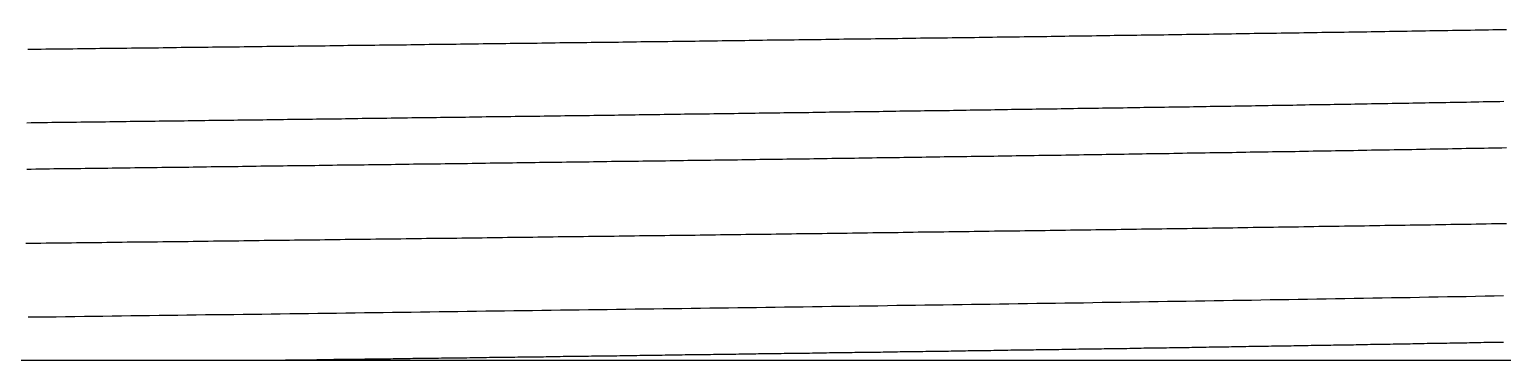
# Model space of a CAD drawing. Header units: millimetres. Extents: x 2213 to 82676, y 1050 to 28650.
# Drawn here: x 32485.75 to 32497.4, y 3436.93 to 3439.55 of the extents above; entities that cross this region are included whole.
import ezdxf

# ---------------------------------------------------------------- set-up
doc = ezdxf.new("R2010")
doc.units = ezdxf.units.MM
doc.header["$LTSCALE"] = 200
doc.linetypes.add('DASHED', pattern=[0.75, 0.5, -0.25])
doc.layers.add('A-FIX', color=5, linetype='Continuous')

# ---------------------------------------------------------------- blocks, each defined once
blk = doc.blocks.new('대변기 정면도')
at = {"linetype": 'Continuous'}
blk.add_line((14963.063, 31249.725), (15004.861, 31249.725), dxfattribs=at)
blk.add_lwpolyline([(14981.558, 31252.192), (14981.522, 31252.192), (14981.486, 31252.193), (14981.451, 31252.193), (14981.415, 31252.194), (14981.379, 31252.194), (14981.344, 31252.194), (14981.308, 31252.195), (14981.272, 31252.195), (14981.236, 31252.196), (14981.201, 31252.196), (14981.165, 31252.197), (14981.129, 31252.197), (14981.094, 31252.197), (14981.058, 31252.198), (14981.022, 31252.198), (14980.987, 31252.199), (14980.951, 31252.199), (14980.915, 31252.2), (14980.88, 31252.2), (14980.844, 31252.2), (14980.808, 31252.201), (14980.773, 31252.201), (14980.737, 31252.202), (14980.701, 31252.202), (14980.666, 31252.203), (14980.63, 31252.203), (14980.594, 31252.204), (14980.559, 31252.204), (14980.523, 31252.204), (14980.487, 31252.205), (14980.451, 31252.205), (14980.416, 31252.206), (14980.38, 31252.206), (14980.344, 31252.207), (14980.309, 31252.207), (14980.273, 31252.207), (14980.237, 31252.208), (14980.202, 31252.208), (14980.166, 31252.209), (14980.13, 31252.209), (14980.095, 31252.21), (14980.059, 31252.21), (14980.023, 31252.21), (14979.988, 31252.211), (14979.952, 31252.211), (14979.916, 31252.212), (14979.881, 31252.212), (14979.845, 31252.213), (14979.809, 31252.213), (14979.774, 31252.213), (14979.738, 31252.214), (14979.702, 31252.214), (14979.667, 31252.215), (14979.631, 31252.215), (14979.595, 31252.216), (14979.559, 31252.216), (14979.524, 31252.217), (14979.488, 31252.217), (14979.452, 31252.217), (14979.417, 31252.218), (14979.381, 31252.218), (14979.345, 31252.219), (14979.31, 31252.219), (14979.274, 31252.22), (14979.238, 31252.22), (14979.203, 31252.22), (14979.167, 31252.221), (14979.131, 31252.221), (14979.096, 31252.222), (14979.06, 31252.222), (14979.024, 31252.223), (14978.989, 31252.223), (14978.953, 31252.224), (14978.917, 31252.224), (14978.882, 31252.224), (14978.846, 31252.225), (14978.81, 31252.225), (14978.775, 31252.226), (14978.739, 31252.226), (14978.703, 31252.227), (14978.667, 31252.227), (14978.632, 31252.227), (14978.596, 31252.228), (14978.56, 31252.228), (14978.525, 31252.229), (14978.489, 31252.229), (14978.453, 31252.23), (14978.418, 31252.23), (14978.382, 31252.231), (14978.346, 31252.231), (14978.311, 31252.231), (14978.275, 31252.232), (14978.239, 31252.232), (14978.204, 31252.233), (14978.168, 31252.233), (14978.132, 31252.234), (14978.097, 31252.234), (14978.061, 31252.235), (14978.025, 31252.235), (14977.99, 31252.235), (14977.954, 31252.236), (14977.918, 31252.236), (14977.883, 31252.237), (14977.847, 31252.237), (14977.811, 31252.238), (14977.775, 31252.238), (14977.74, 31252.239), (14977.704, 31252.239), (14977.668, 31252.239), (14977.633, 31252.24), (14977.597, 31252.24), (14977.561, 31252.241), (14977.526, 31252.241), (14977.49, 31252.242), (14977.454, 31252.242), (14977.419, 31252.243), (14977.383, 31252.243), (14977.347, 31252.244), (14977.312, 31252.244), (14977.276, 31252.244), (14977.24, 31252.245), (14977.205, 31252.245), (14977.169, 31252.246), (14977.133, 31252.246), (14977.098, 31252.247), (14977.062, 31252.247), (14977.026, 31252.248), (14976.991, 31252.248), (14976.955, 31252.248), (14976.919, 31252.249), (14976.883, 31252.249), (14976.848, 31252.25), (14976.812, 31252.25), (14976.776, 31252.251), (14976.741, 31252.251), (14976.705, 31252.252), (14976.669, 31252.252), (14976.634, 31252.253), (14976.598, 31252.253), (14976.562, 31252.253), (14976.527, 31252.254), (14976.491, 31252.254), (14976.455, 31252.255), (14976.42, 31252.255), (14976.384, 31252.256), (14976.348, 31252.256), (14976.313, 31252.257), (14976.277, 31252.257), (14976.241, 31252.258), (14976.206, 31252.258), (14976.17, 31252.259), (14976.134, 31252.259), (14976.099, 31252.259), (14976.063, 31252.26), (14976.027, 31252.26), (14975.991, 31252.261), (14975.956, 31252.261), (14975.92, 31252.262), (14975.884, 31252.262), (14975.849, 31252.263), (14975.813, 31252.263), (14975.777, 31252.264), (14975.742, 31252.264), (14975.706, 31252.265), (14975.67, 31252.265), (14975.635, 31252.265), (14975.599, 31252.266), (14975.563, 31252.266), (14975.528, 31252.267), (14975.492, 31252.267), (14975.456, 31252.268), (14975.421, 31252.268), (14975.385, 31252.269), (14975.349, 31252.269), (14975.314, 31252.27), (14975.278, 31252.27), (14975.242, 31252.271), (14975.207, 31252.271), (14975.171, 31252.272), (14975.135, 31252.272), (14975.099, 31252.273), (14975.064, 31252.273), (14975.028, 31252.273), (14974.992, 31252.274), (14974.957, 31252.274), (14974.921, 31252.275), (14974.885, 31252.275), (14974.85, 31252.276), (14974.814, 31252.276), (14974.778, 31252.277), (14974.743, 31252.277), (14974.707, 31252.278), (14974.671, 31252.278), (14974.636, 31252.279), (14974.6, 31252.279), (14974.564, 31252.28), (14974.529, 31252.28), (14974.493, 31252.281), (14974.457, 31252.281), (14974.422, 31252.282), (14974.386, 31252.282), (14974.35, 31252.283), (14974.315, 31252.283), (14974.279, 31252.283), (14974.243, 31252.284), (14974.207, 31252.284), (14974.172, 31252.285), (14974.136, 31252.285), (14974.1, 31252.286), (14974.065, 31252.286), (14974.029, 31252.287), (14973.993, 31252.287), (14973.958, 31252.288), (14973.922, 31252.288), (14973.886, 31252.289), (14973.851, 31252.289), (14973.815, 31252.29), (14973.779, 31252.29), (14973.744, 31252.291), (14973.708, 31252.291), (14973.672, 31252.292), (14973.637, 31252.292), (14973.601, 31252.293), (14973.565, 31252.293), (14973.53, 31252.294), (14973.494, 31252.294), (14973.458, 31252.295), (14973.423, 31252.295), (14973.387, 31252.296), (14973.351, 31252.296), (14973.315, 31252.297), (14973.28, 31252.297), (14973.244, 31252.298), (14973.208, 31252.298), (14973.173, 31252.299), (14973.137, 31252.299), (14973.101, 31252.3), (14973.066, 31252.3), (14973.03, 31252.301), (14972.994, 31252.301), (14972.959, 31252.302), (14972.923, 31252.302), (14972.887, 31252.303), (14972.852, 31252.303), (14972.816, 31252.304), (14972.78, 31252.304), (14972.745, 31252.305), (14972.709, 31252.305), (14972.673, 31252.306), (14972.638, 31252.306), (14972.602, 31252.307), (14972.566, 31252.307), (14972.531, 31252.308), (14972.495, 31252.308), (14972.459, 31252.309), (14972.424, 31252.309), (14972.388, 31252.31), (14972.352, 31252.31), (14972.316, 31252.311), (14972.281, 31252.311), (14972.245, 31252.312), (14972.209, 31252.312), (14972.174, 31252.313), (14972.138, 31252.314), (14972.102, 31252.314), (14972.067, 31252.315), (14972.031, 31252.315), (14971.995, 31252.316), (14971.96, 31252.316), (14971.924, 31252.317), (14971.888, 31252.317), (14971.853, 31252.318), (14971.817, 31252.318), (14971.781, 31252.319), (14971.746, 31252.319), (14971.71, 31252.32), (14971.674, 31252.32), (14971.639, 31252.321), (14971.603, 31252.321), (14971.567, 31252.322), (14971.532, 31252.322), (14971.496, 31252.323), (14971.46, 31252.324), (14971.424, 31252.324), (14971.389, 31252.325), (14971.353, 31252.325), (14971.317, 31252.326), (14971.282, 31252.326), (14971.246, 31252.327), (14971.21, 31252.327), (14971.175, 31252.328), (14971.139, 31252.328), (14971.103, 31252.329), (14971.068, 31252.33), (14971.032, 31252.33), (14970.996, 31252.331), (14970.961, 31252.331), (14970.925, 31252.332), (14970.889, 31252.332), (14970.854, 31252.333), (14970.818, 31252.333), (14970.782, 31252.334), (14970.747, 31252.334), (14970.711, 31252.335), (14970.675, 31252.336), (14970.64, 31252.336), (14970.604, 31252.337), (14970.568, 31252.337), (14970.533, 31252.338), (14970.497, 31252.338), (14970.461, 31252.339), (14970.425, 31252.34), (14970.39, 31252.34), (14970.354, 31252.341), (14970.318, 31252.341), (14970.283, 31252.342), (14970.247, 31252.342), (14970.211, 31252.343), (14970.176, 31252.344), (14970.14, 31252.344), (14970.104, 31252.345), (14970.069, 31252.345), (14970.033, 31252.346), (14969.997, 31252.346), (14969.962, 31252.347), (14969.926, 31252.348), (14969.89, 31252.348), (14969.855, 31252.349)], dxfattribs=at)
at = {"linetype": 'DASHED'}
for points in [[(14969.876, 31251.777), (14969.909, 31251.776), (14969.942, 31251.775), (14969.974, 31251.775), (14970.007, 31251.774), (14970.04, 31251.774), (14970.073, 31251.773), (14970.105, 31251.772), (14970.138, 31251.772), (14970.171, 31251.771), (14970.204, 31251.771), (14970.236, 31251.77), (14970.269, 31251.769), (14970.302, 31251.769), (14970.335, 31251.768), (14970.367, 31251.768), (14970.4, 31251.767), (14970.433, 31251.766), (14970.466, 31251.766), (14970.498, 31251.765), (14970.531, 31251.765), (14970.564, 31251.764), (14970.597, 31251.764), (14970.629, 31251.763), (14970.662, 31251.762), (14970.695, 31251.762), (14970.727, 31251.761), (14970.76, 31251.761), (14970.793, 31251.76), (14970.826, 31251.76), (14970.858, 31251.759), (14970.891, 31251.759), (14970.924, 31251.758), (14970.957, 31251.757), (14970.989, 31251.757), (14971.022, 31251.756), (14971.055, 31251.756), (14971.088, 31251.755), (14971.12, 31251.755), (14971.153, 31251.754), (14971.186, 31251.753), (14971.219, 31251.753), (14971.251, 31251.752), (14971.284, 31251.752), (14971.317, 31251.751), (14971.349, 31251.751), (14971.382, 31251.75), (14971.415, 31251.75), (14971.448, 31251.749), (14971.48, 31251.749), (14971.513, 31251.748), (14971.546, 31251.747), (14971.579, 31251.747), (14971.611, 31251.746), (14971.644, 31251.746), (14971.677, 31251.745), (14971.71, 31251.745), (14971.742, 31251.744), (14971.775, 31251.744), (14971.808, 31251.743), (14971.841, 31251.743), (14971.873, 31251.742), (14971.906, 31251.742), (14971.939, 31251.741), (14971.972, 31251.741), (14972.004, 31251.74), (14972.037, 31251.739), (14972.07, 31251.739), (14972.102, 31251.738), (14972.135, 31251.738), (14972.168, 31251.737), (14972.201, 31251.737), (14972.233, 31251.736), (14972.266, 31251.736), (14972.299, 31251.735), (14972.332, 31251.735), (14972.364, 31251.734), (14972.397, 31251.734), (14972.43, 31251.733), (14972.463, 31251.733), (14972.495, 31251.732), (14972.528, 31251.732), (14972.561, 31251.731), (14972.594, 31251.731), (14972.626, 31251.73), (14972.659, 31251.73), (14972.692, 31251.729), (14972.725, 31251.729), (14972.757, 31251.728), (14972.79, 31251.728), (14972.823, 31251.727), (14972.855, 31251.727), (14972.888, 31251.726), (14972.921, 31251.726), (14972.954, 31251.725), (14972.986, 31251.725), (14973.019, 31251.724), (14973.052, 31251.724), (14973.085, 31251.723), (14973.117, 31251.723), (14973.15, 31251.722), (14973.183, 31251.722), (14973.216, 31251.721), (14973.248, 31251.721), (14973.281, 31251.72), (14973.314, 31251.72), (14973.347, 31251.719), (14973.379, 31251.719), (14973.412, 31251.718), (14973.445, 31251.718), (14973.478, 31251.717), (14973.51, 31251.717), (14973.543, 31251.716), (14973.576, 31251.716), (14973.608, 31251.715), (14973.641, 31251.715), (14973.674, 31251.714), (14973.707, 31251.714), (14973.739, 31251.713), (14973.772, 31251.713), (14973.805, 31251.712), (14973.838, 31251.712), (14973.87, 31251.711), (14973.903, 31251.711), (14973.936, 31251.71), (14973.969, 31251.71), (14974.001, 31251.709), (14974.034, 31251.709), (14974.067, 31251.708), (14974.1, 31251.708), (14974.132, 31251.707), (14974.165, 31251.707), (14974.198, 31251.706), (14974.231, 31251.706), (14974.263, 31251.705), (14974.296, 31251.705), (14974.329, 31251.705), (14974.361, 31251.704), (14974.394, 31251.704), (14974.427, 31251.703), (14974.46, 31251.703), (14974.492, 31251.702), (14974.525, 31251.702), (14974.558, 31251.701), (14974.591, 31251.701), (14974.623, 31251.7), (14974.656, 31251.7), (14974.689, 31251.699), (14974.722, 31251.699), (14974.754, 31251.698), (14974.787, 31251.698), (14974.82, 31251.697), (14974.853, 31251.697), (14974.885, 31251.696), (14974.918, 31251.696), (14974.951, 31251.696), (14974.984, 31251.695), (14975.016, 31251.695), (14975.049, 31251.694), (14975.082, 31251.694), (14975.114, 31251.693), (14975.147, 31251.693), (14975.18, 31251.692), (14975.213, 31251.692), (14975.245, 31251.691), (14975.278, 31251.691), (14975.311, 31251.69), (14975.344, 31251.69), (14975.376, 31251.689), (14975.409, 31251.689), (14975.442, 31251.689), (14975.475, 31251.688), (14975.507, 31251.688), (14975.54, 31251.687), (14975.573, 31251.687), (14975.606, 31251.686), (14975.638, 31251.686), (14975.671, 31251.685), (14975.704, 31251.685), (14975.737, 31251.684), (14975.769, 31251.684), (14975.802, 31251.683), (14975.835, 31251.683), (14975.867, 31251.683), (14975.9, 31251.682), (14975.933, 31251.682), (14975.966, 31251.681), (14975.998, 31251.681), (14976.031, 31251.68), (14976.064, 31251.68), (14976.097, 31251.679), (14976.129, 31251.679), (14976.162, 31251.678), (14976.195, 31251.678), (14976.228, 31251.678), (14976.26, 31251.677), (14976.293, 31251.677), (14976.326, 31251.676), (14976.359, 31251.676), (14976.391, 31251.675), (14976.424, 31251.675), (14976.457, 31251.674), (14976.49, 31251.674), (14976.522, 31251.674), (14976.555, 31251.673), (14976.588, 31251.673), (14976.621, 31251.672), (14976.653, 31251.672), (14976.686, 31251.671), (14976.719, 31251.671), (14976.751, 31251.67), (14976.784, 31251.67), (14976.817, 31251.669), (14976.85, 31251.669), (14976.882, 31251.669), (14976.915, 31251.668), (14976.948, 31251.668), (14976.981, 31251.667), (14977.013, 31251.667), (14977.046, 31251.666), (14977.079, 31251.666), (14977.112, 31251.665), (14977.144, 31251.665), (14977.177, 31251.665), (14977.21, 31251.664), (14977.243, 31251.664), (14977.275, 31251.663), (14977.308, 31251.663), (14977.341, 31251.662), (14977.374, 31251.662), (14977.406, 31251.662), (14977.439, 31251.661), (14977.472, 31251.661), (14977.504, 31251.66), (14977.537, 31251.66), (14977.57, 31251.659), (14977.603, 31251.659), (14977.635, 31251.658), (14977.668, 31251.658), (14977.701, 31251.658), (14977.734, 31251.657), (14977.766, 31251.657), (14977.799, 31251.656), (14977.832, 31251.656), (14977.865, 31251.655), (14977.897, 31251.655), (14977.93, 31251.655), (14977.963, 31251.654), (14977.996, 31251.654), (14978.028, 31251.653), (14978.061, 31251.653), (14978.094, 31251.652), (14978.127, 31251.652), (14978.159, 31251.651), (14978.192, 31251.651), (14978.225, 31251.651), (14978.258, 31251.65), (14978.29, 31251.65), (14978.323, 31251.649), (14978.356, 31251.649), (14978.388, 31251.648), (14978.421, 31251.648), (14978.454, 31251.648), (14978.487, 31251.647), (14978.519, 31251.647), (14978.552, 31251.646), (14978.585, 31251.646), (14978.618, 31251.645), (14978.65, 31251.645), (14978.683, 31251.645), (14978.716, 31251.644), (14978.749, 31251.644), (14978.781, 31251.643), (14978.814, 31251.643), (14978.847, 31251.642), (14978.88, 31251.642), (14978.912, 31251.642), (14978.945, 31251.641), (14978.978, 31251.641), (14979.011, 31251.64), (14979.043, 31251.64), (14979.076, 31251.639), (14979.109, 31251.639), (14979.141, 31251.639), (14979.174, 31251.638), (14979.207, 31251.638), (14979.24, 31251.637), (14979.272, 31251.637), (14979.305, 31251.636), (14979.338, 31251.636), (14979.371, 31251.636), (14979.403, 31251.635), (14979.436, 31251.635), (14979.469, 31251.634), (14979.502, 31251.634), (14979.534, 31251.633), (14979.567, 31251.633), (14979.6, 31251.633), (14979.633, 31251.632), (14979.665, 31251.632), (14979.698, 31251.631), (14979.731, 31251.631), (14979.764, 31251.63), (14979.796, 31251.63), (14979.829, 31251.63), (14979.862, 31251.629), (14979.895, 31251.629), (14979.927, 31251.628), (14979.96, 31251.628), (14979.993, 31251.627), (14980.025, 31251.627), (14980.058, 31251.627), (14980.091, 31251.626), (14980.124, 31251.626), (14980.156, 31251.625), (14980.189, 31251.625), (14980.222, 31251.625), (14980.255, 31251.624), (14980.287, 31251.624), (14980.32, 31251.623), (14980.353, 31251.623), (14980.386, 31251.622), (14980.418, 31251.622), (14980.451, 31251.622), (14980.484, 31251.621), (14980.517, 31251.621), (14980.549, 31251.62), (14980.582, 31251.62), (14980.615, 31251.619), (14980.648, 31251.619), (14980.68, 31251.619), (14980.713, 31251.618), (14980.746, 31251.618), (14980.779, 31251.617), (14980.811, 31251.617), (14980.844, 31251.616), (14980.877, 31251.616), (14980.909, 31251.616), (14980.942, 31251.615), (14980.975, 31251.615), (14981.008, 31251.614), (14981.04, 31251.614), (14981.073, 31251.614), (14981.106, 31251.613), (14981.139, 31251.613), (14981.171, 31251.612), (14981.204, 31251.612), (14981.237, 31251.611), (14981.27, 31251.611), (14981.302, 31251.611), (14981.335, 31251.61), (14981.368, 31251.61), (14981.401, 31251.609), (14981.433, 31251.609), (14981.466, 31251.609), (14981.499, 31251.608), (14981.532, 31251.608), (14981.564, 31251.607)], [(14969.855, 31251.41), (14969.891, 31251.409), (14969.926, 31251.408), (14969.962, 31251.408), (14969.998, 31251.407), (14970.033, 31251.406), (14970.069, 31251.406), (14970.104, 31251.405), (14970.14, 31251.404), (14970.175, 31251.404), (14970.211, 31251.403), (14970.247, 31251.403), (14970.282, 31251.402), (14970.318, 31251.401), (14970.353, 31251.401), (14970.389, 31251.4), (14970.425, 31251.399), (14970.46, 31251.399), (14970.496, 31251.398), (14970.531, 31251.397), (14970.567, 31251.397), (14970.603, 31251.396), (14970.638, 31251.396), (14970.674, 31251.395), (14970.709, 31251.394), (14970.745, 31251.394), (14970.781, 31251.393), (14970.816, 31251.393), (14970.852, 31251.392), (14970.887, 31251.391), (14970.923, 31251.391), (14970.959, 31251.39), (14970.994, 31251.389), (14971.03, 31251.389), (14971.065, 31251.388), (14971.101, 31251.388), (14971.136, 31251.387), (14971.172, 31251.386), (14971.208, 31251.386), (14971.243, 31251.385), (14971.279, 31251.385), (14971.314, 31251.384), (14971.35, 31251.383), (14971.386, 31251.383), (14971.421, 31251.382), (14971.457, 31251.382), (14971.492, 31251.381), (14971.528, 31251.38), (14971.564, 31251.38), (14971.599, 31251.379), (14971.635, 31251.379), (14971.67, 31251.378), (14971.706, 31251.378), (14971.742, 31251.377), (14971.777, 31251.376), (14971.813, 31251.376), (14971.848, 31251.375), (14971.884, 31251.375), (14971.919, 31251.374), (14971.955, 31251.374), (14971.991, 31251.373), (14972.026, 31251.372), (14972.062, 31251.372), (14972.097, 31251.371), (14972.133, 31251.371), (14972.169, 31251.37), (14972.204, 31251.37), (14972.24, 31251.369), (14972.275, 31251.368), (14972.311, 31251.368), (14972.347, 31251.367), (14972.382, 31251.367), (14972.418, 31251.366), (14972.453, 31251.366), (14972.489, 31251.365), (14972.525, 31251.364), (14972.56, 31251.364), (14972.596, 31251.363), (14972.631, 31251.363), (14972.667, 31251.362), (14972.703, 31251.362), (14972.738, 31251.361), (14972.774, 31251.361), (14972.809, 31251.36), (14972.845, 31251.36), (14972.88, 31251.359), (14972.916, 31251.358), (14972.952, 31251.358), (14972.987, 31251.357), (14973.023, 31251.357), (14973.058, 31251.356), (14973.094, 31251.356), (14973.13, 31251.355), (14973.165, 31251.355), (14973.201, 31251.354), (14973.236, 31251.353), (14973.272, 31251.353), (14973.308, 31251.352), (14973.343, 31251.352), (14973.379, 31251.351), (14973.414, 31251.351), (14973.45, 31251.35), (14973.486, 31251.35), (14973.521, 31251.349), (14973.557, 31251.349), (14973.592, 31251.348), (14973.628, 31251.348), (14973.664, 31251.347), (14973.699, 31251.347), (14973.735, 31251.346), (14973.77, 31251.345), (14973.806, 31251.345), (14973.841, 31251.344), (14973.877, 31251.344), (14973.913, 31251.343), (14973.948, 31251.343), (14973.984, 31251.342), (14974.019, 31251.342), (14974.055, 31251.341), (14974.091, 31251.341), (14974.126, 31251.34), (14974.162, 31251.34), (14974.197, 31251.339), (14974.233, 31251.339), (14974.269, 31251.338), (14974.304, 31251.338), (14974.34, 31251.337), (14974.375, 31251.337), (14974.411, 31251.336), (14974.447, 31251.336), (14974.482, 31251.335), (14974.518, 31251.334), (14974.553, 31251.334), (14974.589, 31251.333), (14974.625, 31251.333), (14974.66, 31251.332), (14974.696, 31251.332), (14974.731, 31251.331), (14974.767, 31251.331), (14974.803, 31251.33), (14974.838, 31251.33), (14974.874, 31251.329), (14974.909, 31251.329), (14974.945, 31251.328), (14974.98, 31251.328), (14975.016, 31251.327), (14975.052, 31251.327), (14975.087, 31251.326), (14975.123, 31251.326), (14975.158, 31251.325), (14975.194, 31251.325), (14975.23, 31251.324), (14975.265, 31251.324), (14975.301, 31251.323), (14975.336, 31251.323), (14975.372, 31251.322), (14975.408, 31251.322), (14975.443, 31251.321), (14975.479, 31251.321), (14975.514, 31251.32), (14975.55, 31251.32), (14975.586, 31251.319), (14975.621, 31251.319), (14975.657, 31251.318), (14975.692, 31251.318), (14975.728, 31251.317), (14975.764, 31251.317), (14975.799, 31251.316), (14975.835, 31251.316), (14975.87, 31251.315), (14975.906, 31251.315), (14975.941, 31251.314), (14975.977, 31251.314), (14976.013, 31251.313), (14976.048, 31251.313), (14976.084, 31251.312), (14976.119, 31251.312), (14976.155, 31251.311), (14976.191, 31251.311), (14976.226, 31251.31), (14976.262, 31251.31), (14976.297, 31251.309), (14976.333, 31251.309), (14976.369, 31251.308), (14976.404, 31251.308), (14976.44, 31251.307), (14976.475, 31251.307), (14976.511, 31251.306), (14976.547, 31251.306), (14976.582, 31251.305), (14976.618, 31251.305), (14976.653, 31251.304), (14976.689, 31251.304), (14976.725, 31251.303), (14976.76, 31251.303), (14976.796, 31251.303), (14976.831, 31251.302), (14976.867, 31251.302), (14976.903, 31251.301), (14976.938, 31251.301), (14976.974, 31251.3), (14977.009, 31251.3), (14977.045, 31251.299), (14977.08, 31251.299), (14977.116, 31251.298), (14977.152, 31251.298), (14977.187, 31251.297), (14977.223, 31251.297), (14977.258, 31251.296), (14977.294, 31251.296), (14977.33, 31251.295), (14977.365, 31251.295), (14977.401, 31251.294), (14977.436, 31251.294), (14977.472, 31251.293), (14977.508, 31251.293), (14977.543, 31251.292), (14977.579, 31251.292), (14977.614, 31251.291), (14977.65, 31251.291), (14977.686, 31251.291), (14977.721, 31251.29), (14977.757, 31251.29), (14977.792, 31251.289), (14977.828, 31251.289), (14977.864, 31251.288), (14977.899, 31251.288), (14977.935, 31251.287), (14977.97, 31251.287), (14978.006, 31251.286), (14978.042, 31251.286), (14978.077, 31251.285), (14978.113, 31251.285), (14978.148, 31251.284), (14978.184, 31251.284), (14978.219, 31251.283), (14978.255, 31251.283), (14978.291, 31251.282), (14978.326, 31251.282), (14978.362, 31251.282), (14978.397, 31251.281), (14978.433, 31251.281), (14978.469, 31251.28), (14978.504, 31251.28), (14978.54, 31251.279), (14978.575, 31251.279), (14978.611, 31251.278), (14978.647, 31251.278), (14978.682, 31251.277), (14978.718, 31251.277), (14978.753, 31251.276), (14978.789, 31251.276), (14978.825, 31251.275), (14978.86, 31251.275), (14978.896, 31251.274), (14978.931, 31251.274), (14978.967, 31251.274), (14979.003, 31251.273), (14979.038, 31251.273), (14979.074, 31251.272), (14979.109, 31251.272), (14979.145, 31251.271), (14979.181, 31251.271), (14979.216, 31251.27), (14979.252, 31251.27), (14979.287, 31251.269), (14979.323, 31251.269), (14979.358, 31251.268), (14979.394, 31251.268), (14979.43, 31251.268), (14979.465, 31251.267), (14979.501, 31251.267), (14979.536, 31251.266), (14979.572, 31251.266), (14979.608, 31251.265), (14979.643, 31251.265), (14979.679, 31251.264), (14979.714, 31251.264), (14979.75, 31251.263), (14979.786, 31251.263), (14979.821, 31251.262), (14979.857, 31251.262), (14979.892, 31251.261), (14979.928, 31251.261), (14979.964, 31251.261), (14979.999, 31251.26), (14980.035, 31251.26), (14980.07, 31251.259), (14980.106, 31251.259), (14980.142, 31251.258), (14980.177, 31251.258), (14980.213, 31251.257), (14980.248, 31251.257), (14980.284, 31251.256), (14980.32, 31251.256), (14980.355, 31251.256), (14980.391, 31251.255), (14980.426, 31251.255), (14980.462, 31251.254), (14980.498, 31251.254), (14980.533, 31251.253), (14980.569, 31251.253), (14980.604, 31251.252), (14980.64, 31251.252), (14980.675, 31251.251), (14980.711, 31251.251), (14980.747, 31251.25), (14980.782, 31251.25), (14980.818, 31251.25), (14980.853, 31251.249), (14980.889, 31251.249), (14980.925, 31251.248), (14980.96, 31251.248), (14980.996, 31251.247), (14981.031, 31251.247), (14981.067, 31251.246), (14981.103, 31251.246), (14981.138, 31251.245), (14981.174, 31251.245), (14981.209, 31251.245), (14981.245, 31251.244), (14981.281, 31251.244), (14981.316, 31251.243), (14981.352, 31251.243), (14981.387, 31251.242), (14981.423, 31251.242), (14981.459, 31251.241), (14981.494, 31251.241), (14981.53, 31251.24), (14981.565, 31251.24)], [(14969.854, 31250.809), (14969.894, 31250.808), (14969.934, 31250.808), (14969.974, 31250.807), (14970.015, 31250.806), (14970.055, 31250.806), (14970.095, 31250.805), (14970.135, 31250.804), (14970.175, 31250.804), (14970.215, 31250.803), (14970.255, 31250.802), (14970.296, 31250.802), (14970.336, 31250.801), (14970.376, 31250.8), (14970.416, 31250.8), (14970.456, 31250.799), (14970.496, 31250.799), (14970.536, 31250.798), (14970.576, 31250.797), (14970.617, 31250.797), (14970.657, 31250.796), (14970.697, 31250.795), (14970.737, 31250.795), (14970.777, 31250.794), (14970.817, 31250.794), (14970.857, 31250.793), (14970.898, 31250.792), (14970.938, 31250.792), (14970.978, 31250.791), (14971.018, 31250.79), (14971.058, 31250.79), (14971.098, 31250.789), (14971.138, 31250.789), (14971.178, 31250.788), (14971.219, 31250.787), (14971.259, 31250.787), (14971.299, 31250.786), (14971.339, 31250.786), (14971.379, 31250.785), (14971.419, 31250.784), (14971.459, 31250.784), (14971.5, 31250.783), (14971.54, 31250.782), (14971.58, 31250.782), (14971.62, 31250.781), (14971.66, 31250.781), (14971.7, 31250.78), (14971.74, 31250.779), (14971.78, 31250.779), (14971.821, 31250.778), (14971.861, 31250.778), (14971.901, 31250.777), (14971.941, 31250.777), (14971.981, 31250.776), (14972.021, 31250.775), (14972.061, 31250.775), (14972.102, 31250.774), (14972.142, 31250.774), (14972.182, 31250.773), (14972.222, 31250.772), (14972.262, 31250.772), (14972.302, 31250.771), (14972.342, 31250.771), (14972.383, 31250.77), (14972.423, 31250.769), (14972.463, 31250.769), (14972.503, 31250.768), (14972.543, 31250.768), (14972.583, 31250.767), (14972.623, 31250.767), (14972.663, 31250.766), (14972.704, 31250.765), (14972.744, 31250.765), (14972.784, 31250.764), (14972.824, 31250.764), (14972.864, 31250.763), (14972.904, 31250.763), (14972.944, 31250.762), (14972.985, 31250.761), (14973.025, 31250.761), (14973.065, 31250.76), (14973.105, 31250.76), (14973.145, 31250.759), (14973.185, 31250.759), (14973.225, 31250.758), (14973.266, 31250.758), (14973.306, 31250.757), (14973.346, 31250.756), (14973.386, 31250.756), (14973.426, 31250.755), (14973.466, 31250.755), (14973.506, 31250.754), (14973.546, 31250.754), (14973.587, 31250.753), (14973.627, 31250.753), (14973.667, 31250.752), (14973.707, 31250.751), (14973.747, 31250.751), (14973.787, 31250.75), (14973.827, 31250.75), (14973.868, 31250.749), (14973.908, 31250.749), (14973.948, 31250.748), (14973.988, 31250.748), (14974.028, 31250.747), (14974.068, 31250.747), (14974.108, 31250.746), (14974.148, 31250.745), (14974.189, 31250.745), (14974.229, 31250.744), (14974.269, 31250.744), (14974.309, 31250.743), (14974.349, 31250.743), (14974.389, 31250.742), (14974.429, 31250.742), (14974.47, 31250.741), (14974.51, 31250.741), (14974.55, 31250.74), (14974.59, 31250.739), (14974.63, 31250.739), (14974.67, 31250.738), (14974.71, 31250.738), (14974.751, 31250.737), (14974.791, 31250.737), (14974.831, 31250.736), (14974.871, 31250.736), (14974.911, 31250.735), (14974.951, 31250.735), (14974.991, 31250.734), (14975.031, 31250.734), (14975.072, 31250.733), (14975.112, 31250.733), (14975.152, 31250.732), (14975.192, 31250.731), (14975.232, 31250.731), (14975.272, 31250.73), (14975.312, 31250.73), (14975.353, 31250.729), (14975.393, 31250.729), (14975.433, 31250.728), (14975.473, 31250.728), (14975.513, 31250.727), (14975.553, 31250.727), (14975.593, 31250.726), (14975.634, 31250.726), (14975.674, 31250.725), (14975.714, 31250.725), (14975.754, 31250.724), (14975.794, 31250.724), (14975.834, 31250.723), (14975.874, 31250.723), (14975.914, 31250.722), (14975.955, 31250.722), (14975.995, 31250.721), (14976.035, 31250.72), (14976.075, 31250.72), (14976.115, 31250.719), (14976.155, 31250.719), (14976.195, 31250.718), (14976.236, 31250.718), (14976.276, 31250.717), (14976.316, 31250.717), (14976.356, 31250.716), (14976.396, 31250.716), (14976.436, 31250.715), (14976.476, 31250.715), (14976.517, 31250.714), (14976.557, 31250.714), (14976.597, 31250.713), (14976.637, 31250.713), (14976.677, 31250.712), (14976.717, 31250.712), (14976.757, 31250.711), (14976.797, 31250.711), (14976.838, 31250.71), (14976.878, 31250.71), (14976.918, 31250.709), (14976.958, 31250.709), (14976.998, 31250.708), (14977.038, 31250.708), (14977.078, 31250.707), (14977.119, 31250.707), (14977.159, 31250.706), (14977.199, 31250.706), (14977.239, 31250.705), (14977.279, 31250.705), (14977.319, 31250.704), (14977.359, 31250.704), (14977.4, 31250.703), (14977.44, 31250.703), (14977.48, 31250.702), (14977.52, 31250.702), (14977.56, 31250.701), (14977.6, 31250.701), (14977.64, 31250.7), (14977.68, 31250.7), (14977.721, 31250.699), (14977.761, 31250.699), (14977.801, 31250.698), (14977.841, 31250.698), (14977.881, 31250.697), (14977.921, 31250.697), (14977.961, 31250.696), (14978.002, 31250.695), (14978.042, 31250.695), (14978.082, 31250.694), (14978.122, 31250.694), (14978.162, 31250.693), (14978.202, 31250.693), (14978.242, 31250.692), (14978.283, 31250.692), (14978.323, 31250.692), (14978.363, 31250.691), (14978.403, 31250.691), (14978.443, 31250.69), (14978.483, 31250.69), (14978.523, 31250.689), (14978.563, 31250.689), (14978.604, 31250.688), (14978.644, 31250.688), (14978.684, 31250.687), (14978.724, 31250.687), (14978.764, 31250.686), (14978.804, 31250.686), (14978.844, 31250.685), (14978.885, 31250.685), (14978.925, 31250.684), (14978.965, 31250.684), (14979.005, 31250.683), (14979.045, 31250.683), (14979.085, 31250.682), (14979.125, 31250.682), (14979.166, 31250.681), (14979.206, 31250.681), (14979.246, 31250.68), (14979.286, 31250.68), (14979.326, 31250.679), (14979.366, 31250.679), (14979.406, 31250.678), (14979.446, 31250.678), (14979.487, 31250.677), (14979.527, 31250.677), (14979.567, 31250.676), (14979.607, 31250.676), (14979.647, 31250.675), (14979.687, 31250.675), (14979.727, 31250.674), (14979.768, 31250.674), (14979.808, 31250.673), (14979.848, 31250.673), (14979.888, 31250.672), (14979.928, 31250.672), (14979.968, 31250.671), (14980.008, 31250.671), (14980.049, 31250.67), (14980.089, 31250.67), (14980.129, 31250.669), (14980.169, 31250.669), (14980.209, 31250.668), (14980.249, 31250.668), (14980.289, 31250.667), (14980.329, 31250.667), (14980.37, 31250.666), (14980.41, 31250.666), (14980.45, 31250.665), (14980.49, 31250.665), (14980.53, 31250.664), (14980.57, 31250.664), (14980.61, 31250.663), (14980.651, 31250.663), (14980.691, 31250.663), (14980.731, 31250.662), (14980.771, 31250.662), (14980.811, 31250.661), (14980.851, 31250.661), (14980.891, 31250.66), (14980.932, 31250.66), (14980.972, 31250.659), (14981.012, 31250.659), (14981.052, 31250.658), (14981.092, 31250.658), (14981.132, 31250.657), (14981.172, 31250.657), (14981.212, 31250.656), (14981.253, 31250.656), (14981.293, 31250.655), (14981.333, 31250.655), (14981.373, 31250.654), (14981.413, 31250.654), (14981.453, 31250.653), (14981.493, 31250.653), (14981.534, 31250.652), (14981.574, 31250.652)], [(14969.878, 31250.237), (14969.952, 31250.235), (14970.025, 31250.234), (14970.099, 31250.233), (14970.173, 31250.231), (14970.247, 31250.23), (14970.321, 31250.229), (14970.395, 31250.227), (14970.469, 31250.226), (14970.543, 31250.225), (14970.617, 31250.223), (14970.69, 31250.222), (14970.764, 31250.221), (14970.838, 31250.22), (14970.912, 31250.218), (14970.986, 31250.217), (14971.06, 31250.216), (14971.134, 31250.215), (14971.208, 31250.213), (14971.282, 31250.212), (14971.356, 31250.211), (14971.429, 31250.21), (14971.503, 31250.208), (14971.577, 31250.207), (14971.651, 31250.206), (14971.725, 31250.205), (14971.799, 31250.204), (14971.873, 31250.202), (14971.947, 31250.201), (14972.021, 31250.2), (14972.095, 31250.199), (14972.168, 31250.198), (14972.242, 31250.196), (14972.316, 31250.195), (14972.39, 31250.194), (14972.464, 31250.193), (14972.538, 31250.192), (14972.612, 31250.191), (14972.686, 31250.189), (14972.76, 31250.188), (14972.834, 31250.187), (14972.907, 31250.186), (14972.981, 31250.185), (14973.055, 31250.184), (14973.129, 31250.183), (14973.203, 31250.181), (14973.277, 31250.18), (14973.351, 31250.179), (14973.425, 31250.178), (14973.499, 31250.177), (14973.573, 31250.176), (14973.646, 31250.175), (14973.72, 31250.174), (14973.794, 31250.173), (14973.868, 31250.171), (14973.942, 31250.17), (14974.016, 31250.169), (14974.09, 31250.168), (14974.164, 31250.167), (14974.238, 31250.166), (14974.312, 31250.165), (14974.385, 31250.164), (14974.459, 31250.163), (14974.533, 31250.162), (14974.607, 31250.161), (14974.681, 31250.16), (14974.755, 31250.158), (14974.829, 31250.157), (14974.903, 31250.156), (14974.977, 31250.155), (14975.051, 31250.154), (14975.124, 31250.153), (14975.198, 31250.152), (14975.272, 31250.151), (14975.346, 31250.15), (14975.42, 31250.149), (14975.494, 31250.148), (14975.568, 31250.147), (14975.642, 31250.146), (14975.716, 31250.145), (14975.79, 31250.144), (14975.863, 31250.143), (14975.937, 31250.142), (14976.011, 31250.141), (14976.085, 31250.14), (14976.159, 31250.139), (14976.233, 31250.138), (14976.307, 31250.137), (14976.381, 31250.136), (14976.455, 31250.135), (14976.529, 31250.134), (14976.602, 31250.133), (14976.676, 31250.132), (14976.75, 31250.131), (14976.824, 31250.13), (14976.898, 31250.129), (14976.972, 31250.128), (14977.046, 31250.127), (14977.12, 31250.126), (14977.194, 31250.125), (14977.268, 31250.124), (14977.341, 31250.123), (14977.415, 31250.122), (14977.489, 31250.121), (14977.563, 31250.12), (14977.637, 31250.119), (14977.711, 31250.118), (14977.785, 31250.117), (14977.859, 31250.116), (14977.933, 31250.115), (14978.007, 31250.114), (14978.081, 31250.113), (14978.154, 31250.112), (14978.228, 31250.111), (14978.302, 31250.11), (14978.376, 31250.109), (14978.45, 31250.108), (14978.524, 31250.107), (14978.598, 31250.106), (14978.672, 31250.105), (14978.746, 31250.104), (14978.82, 31250.103), (14978.893, 31250.102), (14978.967, 31250.101), (14979.041, 31250.1), (14979.115, 31250.099), (14979.189, 31250.098), (14979.263, 31250.097), (14979.337, 31250.096), (14979.411, 31250.095), (14979.485, 31250.094), (14979.559, 31250.093), (14979.632, 31250.092), (14979.706, 31250.091), (14979.78, 31250.09), (14979.854, 31250.089), (14979.928, 31250.088), (14980.002, 31250.087), (14980.076, 31250.087), (14980.15, 31250.086), (14980.224, 31250.085), (14980.298, 31250.084), (14980.371, 31250.083), (14980.445, 31250.082), (14980.519, 31250.081), (14980.593, 31250.08), (14980.667, 31250.079), (14980.741, 31250.078), (14980.815, 31250.077), (14980.889, 31250.076), (14980.963, 31250.075), (14981.037, 31250.074), (14981.11, 31250.073), (14981.184, 31250.072), (14981.258, 31250.071), (14981.332, 31250.07), (14981.406, 31250.069), (14981.48, 31250.069), (14981.554, 31250.068)], [(14969.878, 31249.869), (14969.9, 31249.869), (14969.923, 31249.869), (14969.945, 31249.868), (14969.968, 31249.868), (14969.99, 31249.867), (14970.012, 31249.867), (14970.035, 31249.867), (14970.057, 31249.866), (14970.08, 31249.866), (14970.102, 31249.865), (14970.124, 31249.865), (14970.147, 31249.865), (14970.169, 31249.864), (14970.192, 31249.864), (14970.214, 31249.863), (14970.237, 31249.863), (14970.259, 31249.863), (14970.281, 31249.862), (14970.304, 31249.862), (14970.326, 31249.861), (14970.349, 31249.861), (14970.371, 31249.861), (14970.393, 31249.86), (14970.416, 31249.86), (14970.438, 31249.859), (14970.461, 31249.859), (14970.483, 31249.859), (14970.506, 31249.858), (14970.528, 31249.858), (14970.55, 31249.857), (14970.573, 31249.857), (14970.595, 31249.857), (14970.618, 31249.856), (14970.64, 31249.856), (14970.662, 31249.855), (14970.685, 31249.855), (14970.707, 31249.855), (14970.73, 31249.854), (14970.752, 31249.854), (14970.775, 31249.853), (14970.797, 31249.853), (14970.819, 31249.853), (14970.842, 31249.852), (14970.864, 31249.852), (14970.887, 31249.851), (14970.909, 31249.851), (14970.931, 31249.851), (14970.954, 31249.85), (14970.976, 31249.85), (14970.999, 31249.85), (14971.021, 31249.849), (14971.044, 31249.849), (14971.066, 31249.848), (14971.088, 31249.848), (14971.111, 31249.848), (14971.133, 31249.847), (14971.156, 31249.847), (14971.178, 31249.847), (14971.2, 31249.846), (14971.223, 31249.846), (14971.245, 31249.845), (14971.268, 31249.845), (14971.29, 31249.845), (14971.313, 31249.844), (14971.335, 31249.844), (14971.357, 31249.844), (14971.38, 31249.843), (14971.402, 31249.843), (14971.425, 31249.842), (14971.447, 31249.842), (14971.469, 31249.842), (14971.492, 31249.841), (14971.514, 31249.841), (14971.537, 31249.841), (14971.559, 31249.84), (14971.582, 31249.84), (14971.604, 31249.839), (14971.626, 31249.839), (14971.649, 31249.839), (14971.671, 31249.838), (14971.694, 31249.838), (14971.716, 31249.838), (14971.738, 31249.837), (14971.761, 31249.837), (14971.783, 31249.837), (14971.806, 31249.836), (14971.828, 31249.836), (14971.851, 31249.835), (14971.873, 31249.835), (14971.895, 31249.835), (14971.918, 31249.834), (14971.94, 31249.834), (14971.963, 31249.834), (14971.985, 31249.833), (14972.007, 31249.833), (14972.03, 31249.833), (14972.052, 31249.832), (14972.075, 31249.832), (14972.097, 31249.831), (14972.12, 31249.831), (14972.142, 31249.831), (14972.164, 31249.83), (14972.187, 31249.83), (14972.209, 31249.83), (14972.232, 31249.829), (14972.254, 31249.829), (14972.276, 31249.829), (14972.299, 31249.828), (14972.321, 31249.828), (14972.344, 31249.828), (14972.366, 31249.827), (14972.389, 31249.827), (14972.411, 31249.826), (14972.433, 31249.826), (14972.456, 31249.826), (14972.478, 31249.825), (14972.501, 31249.825), (14972.523, 31249.825), (14972.545, 31249.824), (14972.568, 31249.824), (14972.59, 31249.824), (14972.613, 31249.823), (14972.635, 31249.823), (14972.658, 31249.823), (14972.68, 31249.822), (14972.702, 31249.822), (14972.725, 31249.822), (14972.747, 31249.821), (14972.77, 31249.821), (14972.792, 31249.82), (14972.815, 31249.82), (14972.837, 31249.82), (14972.859, 31249.819), (14972.882, 31249.819), (14972.904, 31249.819), (14972.927, 31249.818), (14972.949, 31249.818), (14972.971, 31249.818), (14972.994, 31249.817), (14973.016, 31249.817), (14973.039, 31249.817), (14973.061, 31249.816), (14973.084, 31249.816), (14973.106, 31249.816), (14973.128, 31249.815), (14973.151, 31249.815), (14973.173, 31249.815), (14973.196, 31249.814), (14973.218, 31249.814), (14973.24, 31249.814), (14973.263, 31249.813), (14973.285, 31249.813), (14973.308, 31249.813), (14973.33, 31249.812), (14973.353, 31249.812), (14973.375, 31249.812), (14973.397, 31249.811), (14973.42, 31249.811), (14973.442, 31249.811), (14973.465, 31249.81), (14973.487, 31249.81), (14973.509, 31249.81), (14973.532, 31249.809), (14973.554, 31249.809), (14973.577, 31249.809), (14973.599, 31249.808), (14973.622, 31249.808), (14973.644, 31249.808), (14973.666, 31249.807), (14973.689, 31249.807), (14973.711, 31249.807), (14973.734, 31249.806), (14973.756, 31249.806), (14973.778, 31249.806), (14973.801, 31249.805), (14973.823, 31249.805), (14973.846, 31249.805), (14973.868, 31249.804), (14973.891, 31249.804), (14973.913, 31249.804), (14973.935, 31249.803), (14973.958, 31249.803), (14973.98, 31249.803), (14974.003, 31249.802), (14974.025, 31249.802), (14974.047, 31249.802), (14974.07, 31249.801), (14974.092, 31249.801), (14974.115, 31249.801), (14974.137, 31249.8), (14974.16, 31249.8), (14974.182, 31249.8), (14974.204, 31249.799), (14974.227, 31249.799), (14974.249, 31249.799), (14974.272, 31249.798), (14974.294, 31249.798), (14974.316, 31249.798), (14974.339, 31249.797), (14974.361, 31249.797), (14974.384, 31249.797), (14974.406, 31249.796), (14974.429, 31249.796), (14974.451, 31249.796), (14974.473, 31249.795), (14974.496, 31249.795), (14974.518, 31249.795), (14974.541, 31249.794), (14974.563, 31249.794), (14974.585, 31249.794), (14974.608, 31249.793), (14974.63, 31249.793), (14974.653, 31249.793), (14974.675, 31249.792), (14974.698, 31249.792), (14974.72, 31249.792), (14974.742, 31249.791), (14974.765, 31249.791), (14974.787, 31249.791), (14974.81, 31249.79), (14974.832, 31249.79), (14974.855, 31249.79), (14974.877, 31249.789), (14974.899, 31249.789), (14974.922, 31249.789), (14974.944, 31249.789), (14974.967, 31249.788), (14974.989, 31249.788), (14975.011, 31249.788), (14975.034, 31249.787), (14975.056, 31249.787), (14975.079, 31249.787), (14975.101, 31249.786), (14975.124, 31249.786), (14975.146, 31249.786), (14975.168, 31249.785), (14975.191, 31249.785), (14975.213, 31249.785), (14975.236, 31249.784), (14975.258, 31249.784), (14975.28, 31249.784), (14975.303, 31249.783), (14975.325, 31249.783), (14975.348, 31249.783), (14975.37, 31249.782), (14975.393, 31249.782), (14975.415, 31249.782), (14975.437, 31249.782), (14975.46, 31249.781), (14975.482, 31249.781), (14975.505, 31249.781), (14975.527, 31249.78), (14975.549, 31249.78), (14975.572, 31249.78), (14975.594, 31249.779), (14975.617, 31249.779), (14975.639, 31249.779), (14975.662, 31249.778), (14975.684, 31249.778), (14975.706, 31249.778), (14975.729, 31249.777), (14975.751, 31249.777), (14975.774, 31249.777), (14975.796, 31249.776), (14975.818, 31249.776), (14975.841, 31249.776), (14975.863, 31249.776), (14975.886, 31249.775), (14975.908, 31249.775), (14975.931, 31249.775), (14975.953, 31249.774), (14975.975, 31249.774), (14975.998, 31249.774), (14976.02, 31249.773), (14976.043, 31249.773), (14976.065, 31249.773), (14976.087, 31249.772), (14976.11, 31249.772), (14976.132, 31249.772), (14976.155, 31249.771), (14976.177, 31249.771), (14976.2, 31249.771), (14976.222, 31249.771), (14976.244, 31249.77), (14976.267, 31249.77), (14976.289, 31249.77), (14976.312, 31249.769), (14976.334, 31249.769), (14976.356, 31249.769), (14976.379, 31249.768), (14976.401, 31249.768), (14976.424, 31249.768), (14976.446, 31249.767), (14976.469, 31249.767), (14976.491, 31249.767), (14976.513, 31249.767), (14976.536, 31249.766), (14976.558, 31249.766), (14976.581, 31249.766), (14976.603, 31249.765), (14976.626, 31249.765), (14976.648, 31249.765), (14976.67, 31249.764), (14976.693, 31249.764), (14976.715, 31249.764), (14976.738, 31249.763), (14976.76, 31249.763), (14976.782, 31249.763), (14976.805, 31249.763), (14976.827, 31249.762), (14976.85, 31249.762), (14976.872, 31249.762), (14976.895, 31249.761), (14976.917, 31249.761), (14976.939, 31249.761), (14976.962, 31249.76), (14976.984, 31249.76), (14977.007, 31249.76), (14977.029, 31249.76), (14977.051, 31249.759), (14977.074, 31249.759), (14977.096, 31249.759), (14977.119, 31249.758), (14977.141, 31249.758), (14977.164, 31249.758), (14977.186, 31249.757), (14977.208, 31249.757), (14977.231, 31249.757), (14977.253, 31249.756), (14977.276, 31249.756), (14977.298, 31249.756), (14977.32, 31249.756), (14977.343, 31249.755), (14977.365, 31249.755), (14977.388, 31249.755), (14977.41, 31249.754), (14977.433, 31249.754), (14977.455, 31249.754), (14977.477, 31249.753), (14977.5, 31249.753), (14977.522, 31249.753), (14977.545, 31249.753), (14977.567, 31249.752), (14977.589, 31249.752), (14977.612, 31249.752), (14977.634, 31249.751), (14977.657, 31249.751), (14977.679, 31249.751), (14977.702, 31249.75), (14977.724, 31249.75), (14977.746, 31249.75), (14977.769, 31249.75), (14977.791, 31249.749), (14977.814, 31249.749), (14977.836, 31249.749), (14977.859, 31249.748), (14977.881, 31249.748), (14977.903, 31249.748), (14977.926, 31249.747), (14977.948, 31249.747), (14977.971, 31249.747), (14977.993, 31249.747), (14978.015, 31249.746), (14978.038, 31249.746), (14978.06, 31249.746), (14978.083, 31249.745), (14978.105, 31249.745), (14978.128, 31249.745), (14978.15, 31249.744), (14978.172, 31249.744), (14978.195, 31249.744), (14978.217, 31249.744), (14978.24, 31249.743), (14978.262, 31249.743), (14978.284, 31249.743), (14978.307, 31249.742), (14978.329, 31249.742), (14978.352, 31249.742), (14978.374, 31249.742), (14978.397, 31249.741), (14978.419, 31249.741), (14978.441, 31249.741), (14978.464, 31249.74), (14978.486, 31249.74), (14978.509, 31249.74), (14978.531, 31249.739), (14978.553, 31249.739), (14978.576, 31249.739), (14978.598, 31249.739), (14978.621, 31249.738), (14978.643, 31249.738), (14978.666, 31249.738), (14978.688, 31249.737), (14978.71, 31249.737), (14978.733, 31249.737), (14978.755, 31249.736), (14978.778, 31249.736), (14978.8, 31249.736), (14978.822, 31249.736), (14978.845, 31249.735), (14978.867, 31249.735), (14978.89, 31249.735), (14978.912, 31249.734), (14978.935, 31249.734), (14978.957, 31249.734), (14978.979, 31249.734), (14979.002, 31249.733), (14979.024, 31249.733), (14979.047, 31249.733), (14979.069, 31249.732), (14979.091, 31249.732), (14979.114, 31249.732), (14979.136, 31249.732), (14979.159, 31249.731), (14979.181, 31249.731), (14979.204, 31249.731), (14979.226, 31249.73), (14979.248, 31249.73), (14979.271, 31249.73), (14979.293, 31249.729), (14979.316, 31249.729), (14979.338, 31249.729), (14979.361, 31249.729), (14979.383, 31249.728), (14979.405, 31249.728), (14979.428, 31249.728), (14979.45, 31249.727), (14979.473, 31249.727), (14979.495, 31249.727), (14979.517, 31249.727), (14979.54, 31249.726), (14979.562, 31249.726), (14979.585, 31249.726), (14979.607, 31249.725), (14979.63, 31249.725)]]:
    blk.add_lwpolyline(points, dxfattribs=at)

msp = doc.modelspace()

# ---------------------------------------------------------------- block references
at = {"layer": 'A-FIX', "xscale": -1}
msp.add_blockref('대변기 정면도', (47467.29, -27812.796), dxfattribs=at)

doc.saveas('drawing.dxf')
